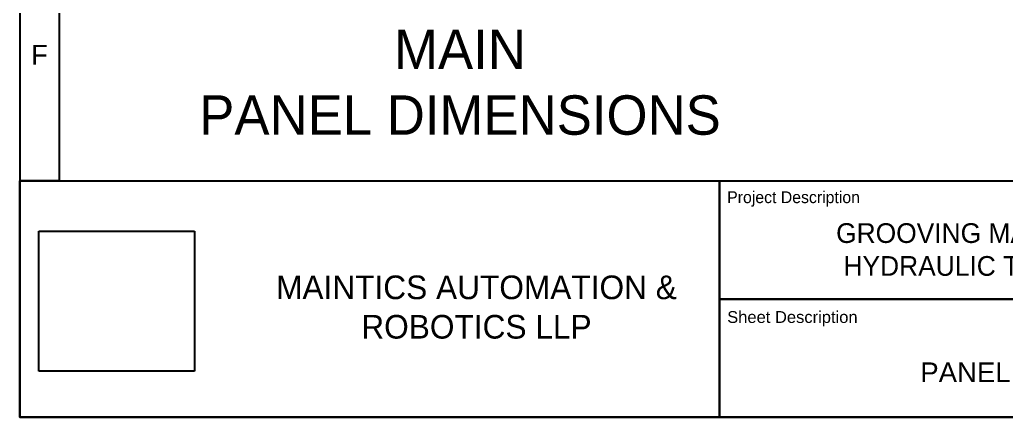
# Model space of a CAD drawing. Header units: millimetres. Extents: x -11 to 5160, y -11 to 2043.
# Drawn here: x 3963.4 to 4088.5, y 1339.9 to 1390.3 of the extents above; entities that cross this region are included whole.
import ezdxf

# ---------------------------------------------------------------- set-up
doc = ezdxf.new("R2010")
doc.units = ezdxf.units.MM
doc.styles.add('Annotative', font='arial.ttf')
doc.styles.get("Standard").update_dxf_attribs({"font": 'arial.ttf'})
picture_1 = doc.add_image_def('image1.jpg', size_in_pixel=(150, 135))

msp = doc.modelspace()

# ---------------------------------------------------------------- linework, layer by layer
for p, q in [((3968.421, 1544.888), (3968.421, 1369.888)), ((3968.421, 1369.888), (3963.421, 1369.888))]:
    msp.add_line(p, q)
for points in [[(3963.421, 1339.888), (4233.421, 1339.888), (4233.421, 1549.888), (3963.421, 1549.888)], [(3963.421, 1369.888), (3963.421, 1369.888), (3963.421, 1339.888), (3963.421, 1339.888)], [(3963.421, 1369.888), (4052.137, 1369.888), (4052.137, 1339.888), (3963.421, 1339.888)], [(4052.137, 1369.888), (4123.091, 1369.888), (4123.091, 1354.888), (4052.137, 1354.888)], [(4052.137, 1354.888), (4123.091, 1354.888), (4123.091, 1339.888), (4052.137, 1339.888)]]:
    msp.add_lwpolyline(points, close=True)
for points in [[(4233.421, 1369.888), (4233.421, 1339.888), (3963.421, 1339.888), (3963.421, 1369.888)], [(3968.421, 1369.888), (4233.421, 1369.888)]]:
    msp.add_lwpolyline(points)

# ---------------------------------------------------------------- texts
at = {"attachment_point": 1}
for s, width, insert, char_height in [('\\pxqc;{\\Ftxt|c0;MAIN\\PPANEL DIMENSIONS}', 77.34131, (3980.573, 1389.066), 5), ('{\\Ftxt|c0;Project Description}', 34.98019, (4053.124, 1368.556), 1.5), ('\\pxqc;{\\Ftxt|c0;GROOVING MACHINE 02\\PHYDRAULIC TO SERVO}', 66.4073, (4053.423, 1364.505), 2.5), ('\\pxqc;{\\Ftxt|c0;MAINTICS AUTOMATION &\\PROBOTICS LLP}', 66.55986, (3988.053, 1357.873), 3)]:
    msp.add_mtext_dynamic_manual_height_columns(s, width=width, gutter_width=12.5, heights=[0], dxfattribs=dict(at, insert=insert, char_height=char_height))
at = {"attachment_point": 1, "style": 'Annotative'}
for s, insert, char_height, width in [('\\pxqc;F', (3963.421, 1387.134), 2.5, 5), ('Sheet Description', (4053.124, 1353.357), 1.5, 34.98019), ('\\pxqc;PANEL LAYOUT', (4052.137, 1346.843), 2.5, 77.34131)]:
    msp.add_mtext(s, dxfattribs=dict(at, insert=insert, char_height=char_height, width=width))

# ---------------------------------------------------------------- pictures from other files: only their frames are drawn
image = msp.add_image(picture_1, insert=(3965.845, 1345.727), size_in_units=(19.751, 17.776))
image.dxf.flags = 7

doc.saveas('drawing.dxf')
